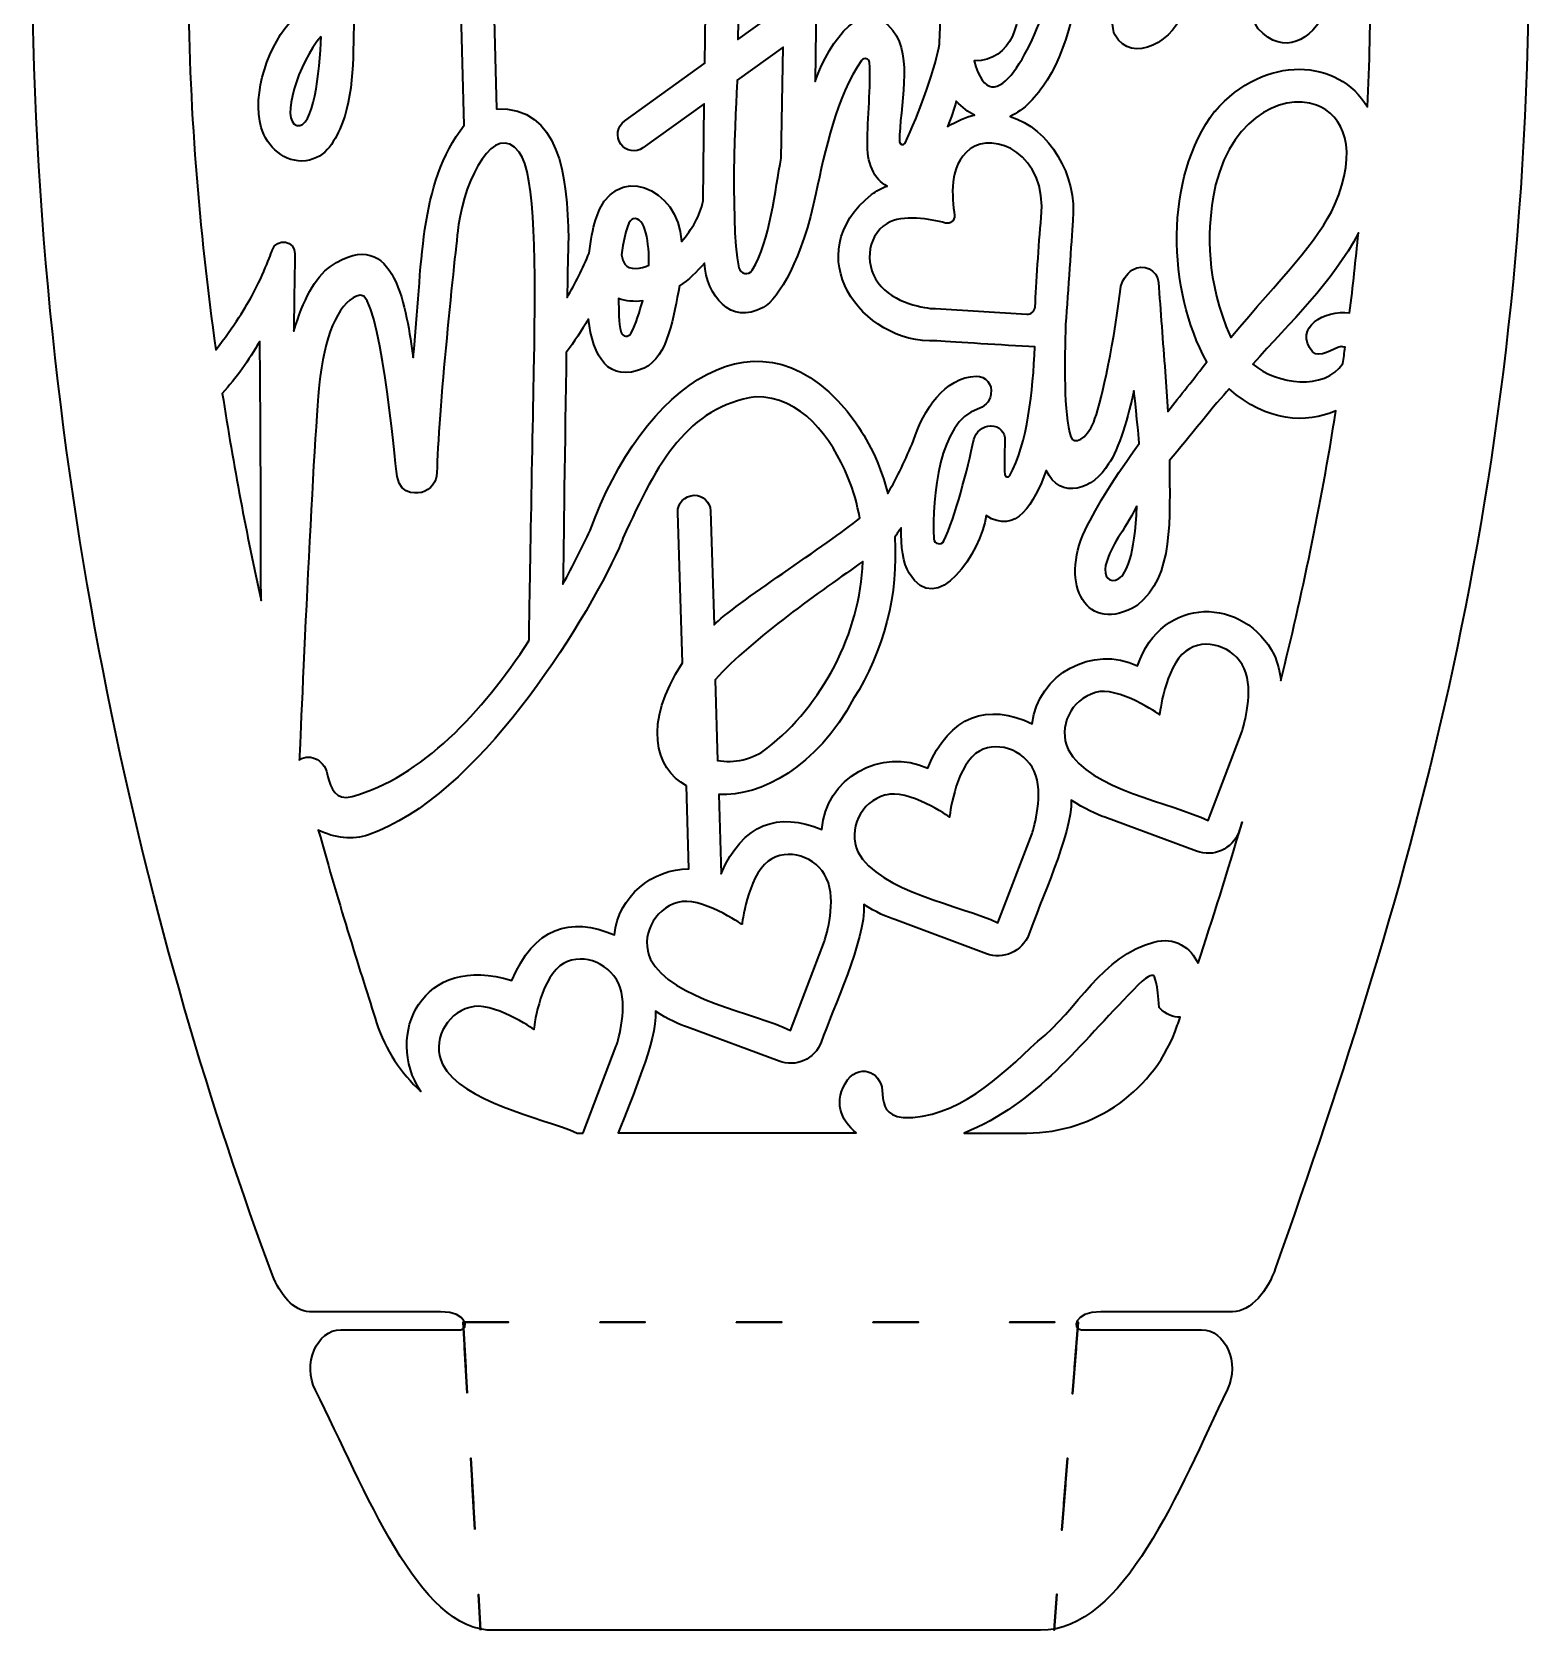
# Model space of a CAD drawing. Header units: inches. Extents: x -3.5 to 26.9, y -12.5 to 13.2.
# Drawn here: x 21.128 to 23.868, y -12.527 to -9.598 of the extents above; entities that cross this region are included whole.
import ezdxf

# ---------------------------------------------------------------- set-up
doc = ezdxf.new("R2010")
doc.units = ezdxf.units.IN
doc.header["$MEASUREMENT"] = 0
doc.layers.add('Bouquet Lantern - Floral Panels', color=7, linetype='Continuous', lineweight=0)

msp = doc.modelspace()

# ---------------------------------------------------------------- linework, layer by layer
at = {"layer": 'Bouquet Lantern - Floral Panels', "color": 250, "lineweight": 35, "true_color": 0x231f20}
for points, knots in [([(23.4938, -7.6936), (23.4857, -7.6698), (23.4614, -7.6488), (23.4431, -7.6488), (23.4431, -7.6488), (23.0981, -7.6488), (23.0981, -7.6488), (23.0818, -7.6488), (23.0903, -7.6191), (23.1056, -7.6191), (23.1056, -7.6191), (23.3582, -7.6191), (23.3582, -7.6191), (23.391, -7.6191), (23.4245, -7.5677), (23.4043, -7.5116), (23.2916, -7.1964), (22.9139, -6.7727), (22.6179, -6.7727), (22.6179, -6.7727), (22.3622, -6.7727), (22.3622, -6.7727), (22.0693, -6.7727), (21.7082, -7.1553), (21.5796, -7.5116), (21.5627, -7.5585), (21.5989, -7.6191), (21.6299, -7.6191), (21.6299, -7.6191), (21.8597, -7.6191), (21.8597, -7.6191), (21.8753, -7.6191), (21.8828, -7.6488), (21.8664, -7.6488), (21.8664, -7.6488), (21.5416, -7.6488), (21.5416, -7.6488), (21.5196, -7.6488), (21.4963, -7.6663), (21.4885, -7.6868), (21.3485, -8.0563), (21.1281, -8.7611), (21.1281, -9.43), (21.1281, -10.432), (21.3485, -11.2824), (21.5682, -11.8732), (21.5811, -11.9075), (21.6072, -11.9402), (21.636, -11.9402), (21.636, -11.9402), (21.8759, -11.9402), (21.8759, -11.9402), (21.9263, -11.9402), (21.9274, -11.9732), (21.9125, -11.9732), (21.9125, -11.9732), (21.6932, -11.9732), (21.6932, -11.9732), (21.6491, -11.9732), (21.6227, -12.0364), (21.6468, -12.0841), (21.7382, -12.263), (21.8334, -12.5266), (21.9741, -12.5234), (21.9741, -12.5234), (22.9736, -12.5234), (22.9736, -12.5234), (23.1274, -12.5243), (23.227, -12.2663), (23.3161, -12.082), (23.3391, -12.0346), (23.3121, -11.9732), (23.2688, -11.9732), (23.2688, -11.9732), (23.0488, -11.9732), (23.0488, -11.9732), (23.0313, -11.9732), (23.0343, -11.9402), (23.0845, -11.9402), (23.0845, -11.9402), (23.3252, -11.9402), (23.3252, -11.9402), (23.3593, -11.9402), (23.3903, -11.902), (23.4041, -11.8598), (23.6506, -11.1623), (23.8679, -10.4411), (23.8679, -9.43), (23.8679, -8.6728), (23.6193, -8.0667), (23.4938, -7.6936), (23.4938, -7.6936), (23.4938, -7.6936), (23.4938, -7.6936), (23.4938, -7.6936), (23.4938, -7.6936), (23.4938, -7.6936)], [0, 0, 0, 0, 1, 1, 1, 2, 2, 2, 3, 3, 3, 4, 4, 4, 5, 5, 5, 6, 6, 6, 7, 7, 7, 8, 8, 8, 9, 9, 9, 10, 10, 10, 11, 11, 11, 12, 12, 12, 13, 13, 13, 14, 14, 14, 15, 15, 15, 16, 16, 16, 17, 17, 17, 18, 18, 18, 19, 19, 19, 20, 20, 20, 21, 21, 21, 22, 22, 22, 23, 23, 23, 24, 24, 24, 25, 25, 25, 26, 26, 26, 27, 27, 27, 28, 28, 28, 29, 29, 29, 30, 30, 30, 31, 31, 31, 32, 32, 32, 32]), ([(22.9556, -9.3968), (22.9642, -9.4166), (22.9804, -9.4282), (23.0003, -9.4345), (22.9979, -9.4593), (22.9961, -9.4975), (22.9881, -9.5298), (22.967, -9.6143), (22.8864, -9.7793), (22.8525, -9.6503), (22.9221, -9.6514), (22.9428, -9.5741), (22.9314, -9.5146), (22.9145, -9.403), (22.8328, -9.4118), (22.8039, -9.5113), (22.7925, -9.5449), (22.7896, -9.5839), (22.7891, -9.6198), (22.7847, -9.6518), (22.7502, -9.7523), (22.7259, -9.8009), (22.7234, -9.8059), (22.7156, -9.8042), (22.7156, -9.7985), (22.716, -9.7336), (22.7411, -9.6424), (22.7039, -9.595), (22.651, -9.5275), (22.5885, -9.6106), (22.5616, -9.6882), (22.5616, -9.6882), (22.5647, -9.448), (22.5647, -9.448), (22.565, -9.4257), (22.5388, -9.4136), (22.5221, -9.4284), (22.5117, -9.4375), (22.5057, -9.4506), (22.5054, -9.4643), (22.5054, -9.4643), (22.5041, -9.5509), (22.5041, -9.5509), (22.5041, -9.5509), (22.4199, -9.6116), (22.4199, -9.6116), (22.4199, -9.6116), (22.4209, -9.5445), (22.4209, -9.5445), (22.4211, -9.5232), (22.3968, -9.5111), (22.38, -9.5241), (22.3682, -9.5332), (22.3611, -9.5473), (22.3609, -9.5621), (22.3609, -9.5621), (22.3595, -9.6549), (22.3595, -9.6549), (22.3595, -9.6549), (22.2128, -9.7603), (22.2128, -9.7603), (22.1992, -9.7702), (22.196, -9.7891), (22.2057, -9.8028), (22.215, -9.8159), (22.2332, -9.8189), (22.2463, -9.8096), (22.2463, -9.8096), (22.3586, -9.7292), (22.3586, -9.7292), (22.3586, -9.7292), (22.3566, -9.9068), (22.3566, -9.9068), (22.3502, -9.9339), (22.3368, -9.9588), (22.3166, -9.9809), (22.3128, -9.883), (22.1932, -9.83), (22.1592, -9.9418), (22.1547, -9.958), (22.1509, -9.9789), (22.1479, -10.0023), (22.1357, -10.0305), (22.1225, -10.058), (22.1075, -10.0838), (22.1086, -10.0205), (22.1095, -9.9775), (22.1099, -9.9766), (22.1077, -9.8581), (22.0934, -9.7352), (21.9781, -9.7381), (21.9781, -9.7381), (21.9684, -9.3618), (21.9684, -9.3618), (21.9684, -9.3618), (22.0518, -9.3014), (22.0518, -9.3014), (22.045, -9.3623), (22.077, -9.4453), (22.1484, -9.3998), (22.1803, -9.3792), (22.1981, -9.3238), (22.2085, -9.2828), (22.2371, -9.3088), (22.2745, -9.2867), (22.2922, -9.2566), (22.2922, -9.2566), (22.282, -9.4535), (22.282, -9.4535), (22.2809, -9.4752), (22.3042, -9.4896), (22.3231, -9.4789), (22.3231, -9.4789), (22.3231, -9.4789), (22.3231, -9.4789), (22.3334, -9.4731), (22.3397, -9.4624), (22.3402, -9.4507), (22.341, -9.4195), (22.3431, -9.3525), (22.3475, -9.2702), (22.3553, -9.1261), (22.3827, -8.9966), (22.4309, -8.9178), (22.4377, -8.9067), (22.4536, -8.907), (22.46, -8.9185), (22.4768, -8.9489), (22.4779, -8.987), (22.4802, -9.0281), (22.4079, -9.0561), (22.3352, -9.155), (22.3778, -9.2257), (22.4168, -9.2775), (22.4793, -9.2395), (22.5038, -9.1861), (22.5229, -9.1491), (22.5345, -9.1088), (22.5384, -9.0661), (22.556, -9.0564), (22.5692, -9.0452), (22.585, -9.028), (22.585, -9.028), (22.5792, -9.2598), (22.5792, -9.2598), (22.5786, -9.2834), (22.6041, -9.2985), (22.6245, -9.2867), (22.6347, -9.2807), (22.6411, -9.2699), (22.6413, -9.258), (22.6414, -9.2241), (22.6418, -9.1488), (22.6429, -9.0645), (22.6445, -8.9392), (22.675, -8.796), (22.7234, -8.7175), (22.7299, -8.7068), (22.7457, -8.7066), (22.752, -8.7175), (22.7693, -8.7481), (22.7704, -8.7866), (22.7727, -8.8281), (22.7225, -8.8485), (22.6777, -8.8961), (22.6635, -8.9449), (22.6349, -9.0221), (22.7068, -9.0874), (22.7684, -9.0257), (22.8042, -8.9895), (22.8263, -8.92), (22.8309, -8.8663), (22.8352, -8.8639), (22.8396, -8.8611), (22.8441, -8.8582), (22.866, -8.8425), (22.8861, -8.8228), (22.8997, -8.7932), (22.937, -8.8328), (22.9974, -8.805), (23.025, -8.7756), (23.0497, -8.7493), (23.0684, -8.688), (23.0684, -8.688), (23.0684, -8.688), (23.0693, -8.722), (23.0611, -8.7457), (23.0379, -8.8118), (22.9809, -8.8839), (22.9578, -8.9443), (22.9397, -8.9914), (22.9441, -9.0393), (22.9975, -9.0564), (23.0286, -9.0664), (23.0592, -9.0559), (23.0822, -9.0335), (23.0702, -9.0782), (23.0849, -9.1331), (23.1253, -9.1673), (23.1253, -9.1673), (23.1253, -9.1673), (23.1253, -9.1673), (23.1446, -9.1873), (23.1889, -9.2332), (23.2203, -9.2656), (23.2245, -9.3718), (23.2007, -9.5582), (23.1727, -9.5592), (23.1417, -9.5602), (23.1841, -9.3355), (23.0556, -9.3781), (23.0409, -9.383), (23.0186, -9.3795), (23.0139, -9.37), (23.0135, -9.3696), (23.0129, -9.3692), (23.0125, -9.3686), (23.0053, -9.3584), (22.9942, -9.3517), (22.9818, -9.3532), (22.9818, -9.3532), (22.9818, -9.3532), (22.9818, -9.3532), (22.9609, -9.3557), (22.9477, -9.3777), (22.9561, -9.3971), (22.9561, -9.3971), (22.9556, -9.3968), (22.9556, -9.3968), (22.9556, -9.3968), (22.9556, -9.3968), (22.9556, -9.3968), (22.9556, -9.3968), (22.9556, -9.3968), (22.9556, -9.3968)], [0, 0, 0, 0, 1, 1, 1, 2, 2, 2, 3, 3, 3, 4, 4, 4, 5, 5, 5, 6, 6, 6, 7, 7, 7, 8, 8, 8, 9, 9, 9, 10, 10, 10, 11, 11, 11, 12, 12, 12, 13, 13, 13, 14, 14, 14, 15, 15, 15, 16, 16, 16, 17, 17, 17, 18, 18, 18, 19, 19, 19, 20, 20, 20, 21, 21, 21, 22, 22, 22, 23, 23, 23, 24, 24, 24, 25, 25, 25, 26, 26, 26, 27, 27, 27, 28, 28, 28, 29, 29, 29, 30, 30, 30, 31, 31, 31, 32, 32, 32, 33, 33, 33, 34, 34, 34, 35, 35, 35, 36, 36, 36, 37, 37, 37, 38, 38, 38, 39, 39, 39, 40, 40, 40, 41, 41, 41, 42, 42, 42, 43, 43, 43, 44, 44, 44, 45, 45, 45, 46, 46, 46, 47, 47, 47, 48, 48, 48, 49, 49, 49, 50, 50, 50, 51, 51, 51, 52, 52, 52, 53, 53, 53, 54, 54, 54, 55, 55, 55, 56, 56, 56, 57, 57, 57, 58, 58, 58, 59, 59, 59, 60, 60, 60, 61, 61, 61, 62, 62, 62, 63, 63, 63, 64, 64, 64, 65, 65, 65, 66, 66, 66, 67, 67, 67, 68, 68, 68, 69, 69, 69, 70, 70, 70, 71, 71, 71, 72, 72, 72, 73, 73, 73, 74, 74, 74, 75, 75, 75, 76, 76, 76, 77, 77, 77, 78, 78, 78, 78]), ([(21.5681, -9.9963), (21.5681, -9.9963), (21.5522, -10.0406), (21.5316, -10.0788), (21.5216, -10.0973), (21.497, -10.1377), (21.4646, -10.1793), (21.4339, -9.9614), (21.4142, -9.7306), (21.4142, -9.4957), (21.4142, -9.4552), (21.4149, -9.415), (21.4161, -9.3755), (21.4474, -9.3785), (21.4827, -9.3698), (21.5074, -9.351), (21.5677, -9.3161), (21.6167, -9.2578), (21.6563, -9.1896), (21.6579, -9.2586), (21.6595, -9.361), (21.6582, -9.4818), (21.6582, -9.4818), (21.6582, -9.5223), (21.6582, -9.5223), (21.6372, -9.5406), (21.6203, -9.5573), (21.6077, -9.5717), (21.5607, -9.6185), (21.5297, -9.711), (21.5477, -9.7725), (21.5577, -9.8068), (21.5907, -9.8385), (21.6292, -9.8332), (21.6677, -9.8281), (21.6835, -9.7953), (21.6961, -9.7635), (21.7206, -9.7017), (21.7149, -9.6155), (21.7178, -9.5498), (21.7738, -9.5039), (21.8381, -9.4549), (21.9095, -9.4041), (21.9095, -9.4041), (21.9192, -9.7682), (21.9192, -9.7682), (21.8347, -9.8766), (21.8431, -10.025), (21.826, -10.1936), (21.8129, -10.1107), (21.795, -9.9446), (21.6746, -10.0267), (21.6461, -10.0461), (21.6241, -10.0892), (21.6071, -10.1452), (21.6078, -10.0949), (21.6086, -10.046), (21.6093, -10.0038), (21.6097, -9.9798), (21.5761, -9.9736), (21.5681, -9.9963), (21.5681, -9.9963), (21.5681, -9.9963), (21.5681, -9.9963), (21.5681, -9.9963), (21.5681, -9.9963), (21.5681, -9.9963)], [0, 0, 0, 0, 1, 1, 1, 2, 2, 2, 3, 3, 3, 4, 4, 4, 5, 5, 5, 6, 6, 6, 7, 7, 7, 8, 8, 8, 9, 9, 9, 10, 10, 10, 11, 11, 11, 12, 12, 12, 13, 13, 13, 14, 14, 14, 15, 15, 15, 16, 16, 16, 17, 17, 17, 18, 18, 18, 19, 19, 19, 20, 20, 20, 21, 21, 21, 22, 22, 22, 22]), ([(23.2925, -9.7427), (23.2003, -9.8648), (23.2052, -10.0705), (23.2784, -10.2014), (23.2559, -10.2309), (23.2293, -10.2641), (23.2067, -10.2921), (23.2067, -10.2921), (23.2022, -10.2198), (23.2022, -10.2198), (23.1975, -10.1655), (23.1939, -10.1066), (23.1896, -10.056), (23.1877, -10.033), (23.1617, -10.0203), (23.1424, -10.033), (23.1302, -10.0409), (23.122, -10.0539), (23.1202, -10.0685), (23.1056, -10.1885), (23.0829, -10.2816), (23.0713, -10.3117), (23.0589, -10.3436), (23.0342, -10.3545), (23.0291, -10.3385), (23.0159, -10.298), (23.0179, -10.1985), (23.0199, -10.1324), (23.0242, -10.0713), (23.0304, -9.983), (23.0328, -9.9431), (23.0416, -9.86), (22.9903, -9.7743), (22.9181, -9.7521), (22.9434, -9.7409), (22.9663, -9.7166), (22.986, -9.6857), (23.0288, -9.6188), (23.0507, -9.4989), (23.0511, -9.4398), (23.0597, -9.4393), (23.0685, -9.4382), (23.0771, -9.4368), (23.0796, -9.4368), (23.0834, -9.4371), (23.0871, -9.4427), (23.105, -9.4698), (23.0985, -9.5813), (23.1104, -9.6034), (23.1403, -9.6582), (23.2216, -9.6146), (23.2384, -9.552), (23.2635, -9.4784), (23.2761, -9.3531), (23.2731, -9.2657), (23.2945, -9.2455), (23.3213, -9.22), (23.3431, -9.1993), (23.326, -9.2423), (23.3243, -9.2938), (23.3556, -9.3324), (23.365, -9.3475), (23.3957, -9.3786), (23.4149, -9.3989), (23.3564, -9.4828), (23.3421, -9.5477), (23.3722, -9.5917), (23.4682, -9.6946), (23.5675, -9.4682), (23.4903, -9.396), (23.5157, -9.3624), (23.5466, -9.3266), (23.5714, -9.2884), (23.5757, -9.357), (23.5781, -9.4263), (23.5781, -9.4959), (23.5781, -9.577), (23.576, -9.6566), (23.5722, -9.7348), (23.5197, -9.6466), (23.3856, -9.6363), (23.2927, -9.743), (23.2927, -9.743), (23.2927, -9.7427), (23.2927, -9.7427), (23.2927, -9.7427), (23.2927, -9.7427), (23.2927, -9.7427), (23.2927, -9.7427), (23.2925, -9.7427), (23.2925, -9.7427)], [0, 0, 0, 0, 1, 1, 1, 2, 2, 2, 3, 3, 3, 4, 4, 4, 5, 5, 5, 6, 6, 6, 7, 7, 7, 8, 8, 8, 9, 9, 9, 10, 10, 10, 11, 11, 11, 12, 12, 12, 13, 13, 13, 14, 14, 14, 15, 15, 15, 16, 16, 16, 17, 17, 17, 18, 18, 18, 19, 19, 19, 20, 20, 20, 21, 21, 21, 22, 22, 22, 23, 23, 23, 24, 24, 24, 25, 25, 25, 26, 26, 26, 27, 27, 27, 28, 28, 28, 29, 29, 29, 30, 30, 30, 30]), ([(21.6574, -9.6056), (21.655, -9.6707), (21.6429, -9.7771), (21.6125, -9.7686), (21.5821, -9.7602), (21.6154, -9.6531), (21.6574, -9.6056)], [0, 0, 0, 0, 1, 1, 1, 2, 2, 2, 2]), ([(22.4189, -9.686), (22.4189, -9.686), (22.5027, -9.6255), (22.5027, -9.6255), (22.5027, -9.6255), (22.4992, -9.8288), (22.4992, -9.8288), (22.4878, -9.8845), (22.4802, -9.9795), (22.4461, -10.0338), (22.4399, -10.0438), (22.4245, -10.0409), (22.422, -10.0293), (22.4032, -9.9427), (22.4188, -9.686), (22.4188, -9.686), (22.4188, -9.686), (22.4189, -9.686), (22.4189, -9.686), (22.4189, -9.686), (22.4189, -9.686), (22.4189, -9.686)], [0, 0, 0, 0, 1, 1, 1, 2, 2, 2, 3, 3, 3, 4, 4, 4, 5, 5, 5, 6, 6, 6, 7, 7, 7, 7]), ([(22.8831, -10.3186), (22.8682, -10.3188), (22.8553, -10.3292), (22.8521, -10.3436), (22.84, -10.3968), (22.8178, -10.4877), (22.797, -10.5292), (22.7925, -10.538), (22.7793, -10.535), (22.7788, -10.5253), (22.7745, -10.4484), (22.7895, -10.3098), (22.8584, -10.2882), (22.8707, -10.2843), (22.8804, -10.2749), (22.8828, -10.2621), (22.8828, -10.2621), (22.8832, -10.2599), (22.8832, -10.2599), (22.8864, -10.2431), (22.8735, -10.2268), (22.8563, -10.2275), (22.7981, -10.2299), (22.7597, -10.2885), (22.7414, -10.3457), (22.7275, -10.3793), (22.712, -10.412), (22.6943, -10.4425), (22.6827, -10.3967), (22.6635, -10.3527), (22.636, -10.3131), (22.4641, -10.0741), (22.2429, -10.2502), (22.1496, -10.5102), (22.1349, -10.5414), (22.1182, -10.5746), (22.0999, -10.6082), (22.1007, -10.545), (22.1035, -10.3431), (22.106, -10.1843), (22.1203, -10.1649), (22.1338, -10.1442), (22.1464, -10.123), (22.1547, -10.1909), (22.1827, -10.2418), (22.2482, -10.2128), (22.2927, -10.1932), (22.3022, -10.1157), (22.3132, -10.0624), (22.3299, -10.0513), (22.3449, -10.0373), (22.3589, -10.0205), (22.3629, -10.0803), (22.4063, -10.1352), (22.4663, -10.1018), (22.4949, -10.0859), (22.5381, -10.0121), (22.5629, -9.8931), (22.5791, -9.8159), (22.6007, -9.7139), (22.6463, -9.6496), (22.6507, -9.6434), (22.6603, -9.6463), (22.661, -9.6538), (22.6642, -9.6935), (22.6563, -9.76), (22.6575, -9.7993), (22.6553, -9.8346), (22.6691, -9.8689), (22.6932, -9.8796), (22.682, -9.8838), (22.6734, -9.8889), (22.6647, -9.8948), (22.5289, -10.0043), (22.6439, -10.1689), (22.7839, -10.1632), (22.7839, -10.1632), (22.7839, -10.1632), (22.7839, -10.1632), (22.8204, -10.1656), (22.9035, -10.1706), (22.9638, -10.1742), (22.9596, -10.2543), (22.9506, -10.3518), (22.9175, -10.4096), (22.9152, -10.4138), (22.9089, -10.4125), (22.9086, -10.4078), (22.9074, -10.3921), (22.9075, -10.3713), (22.9089, -10.3454), (22.9097, -10.3307), (22.8981, -10.3184), (22.8834, -10.3185), (22.8834, -10.3185), (22.8831, -10.3185), (22.8831, -10.3185), (22.8831, -10.3185), (22.8831, -10.3186), (22.8831, -10.3186)], [0, 0, 0, 0, 1, 1, 1, 2, 2, 2, 3, 3, 3, 4, 4, 4, 5, 5, 5, 6, 6, 6, 7, 7, 7, 8, 8, 8, 9, 9, 9, 10, 10, 10, 11, 11, 11, 12, 12, 12, 13, 13, 13, 14, 14, 14, 15, 15, 15, 16, 16, 16, 17, 17, 17, 18, 18, 18, 19, 19, 19, 20, 20, 20, 21, 21, 21, 22, 22, 22, 23, 23, 23, 24, 24, 24, 25, 25, 25, 26, 26, 26, 27, 27, 27, 28, 28, 28, 29, 29, 29, 30, 30, 30, 31, 31, 31, 32, 32, 32, 33, 33, 33, 33]), ([(23.2892, -9.9035), (23.312, -9.76), (23.4136, -9.7073), (23.4788, -9.7313), (23.5285, -9.7496), (23.5567, -9.8128), (23.5121, -9.9145), (23.4834, -9.9799), (23.4122, -10.0498), (23.322, -10.1568), (23.276, -10.0513), (23.2797, -9.9639), (23.2893, -9.9035), (23.2893, -9.9035), (23.2893, -9.9035), (23.2893, -9.9035), (23.2893, -9.9035), (23.2892, -9.9035), (23.2892, -9.9035)], [0, 0, 0, 0, 1, 1, 1, 2, 2, 2, 3, 3, 3, 4, 4, 4, 5, 5, 5, 6, 6, 6, 6]), ([(22.8039, -9.771), (22.8104, -9.7543), (22.8159, -9.7382), (22.8196, -9.7243), (22.8309, -9.7359), (22.842, -9.7442), (22.8528, -9.7498), (22.8368, -9.7535), (22.8203, -9.7603), (22.8039, -9.771), (22.8039, -9.771), (22.8039, -9.771), (22.8039, -9.771), (22.8039, -9.771), (22.8039, -9.771), (22.8039, -9.771)], [0, 0, 0, 0, 1, 1, 1, 2, 2, 2, 3, 3, 3, 4, 4, 4, 5, 5, 5, 5]), ([(21.6174, -10.9295), (21.6202, -10.866), (21.6438, -10.317), (21.6556, -10.2281), (21.6659, -10.1434), (21.6935, -10.0871), (21.7285, -10.0793), (21.7646, -10.0713), (21.7916, -10.3795), (21.7963, -10.4114), (21.802, -10.4498), (21.8413, -10.4405), (21.8413, -10.4405), (21.8577, -10.4359), (21.8691, -10.4211), (21.8692, -10.4042), (21.8703, -10.3059), (21.9025, -9.9971), (21.9089, -9.95), (21.9203, -9.8655), (21.9746, -9.7599), (22.02, -9.8173), (22.0504, -9.8578), (22.0502, -10.0336), (22.047, -10.1985), (22.0439, -10.3571), (22.0381, -10.6874), (22.0377, -10.712), (21.9521, -10.8427), (21.8416, -10.9623), (21.7142, -10.9968), (21.6821, -11.0056), (21.6759, -10.9818), (21.6695, -10.961), (21.6654, -10.9316), (21.6386, -10.9166), (21.6171, -10.9298), (21.6171, -10.9298), (21.6174, -10.9295), (21.6174, -10.9295), (21.6174, -10.9295), (21.6174, -10.9295), (21.6174, -10.9295), (21.6174, -10.9295), (21.6174, -10.9295), (21.6174, -10.9295)], [0, 0, 0, 0, 1, 1, 1, 2, 2, 2, 3, 3, 3, 4, 4, 4, 5, 5, 5, 6, 6, 6, 7, 7, 7, 8, 8, 8, 9, 9, 9, 10, 10, 10, 11, 11, 11, 12, 12, 12, 13, 13, 13, 14, 14, 14, 15, 15, 15, 15]), ([(22.9488, -10.1141), (22.9488, -10.1141), (22.7814, -10.1039), (22.7814, -10.1039), (22.7742, -10.1049), (22.7125, -10.0977), (22.6821, -10.0635), (22.6516, -10.0293), (22.6532, -9.9731), (22.6932, -9.9481), (22.721, -9.9306), (22.7724, -9.9402), (22.8002, -9.9473), (22.8089, -9.9495), (22.8171, -9.9425), (22.8163, -9.9335), (22.8131, -9.8996), (22.8034, -9.8439), (22.8453, -9.8116), (22.8871, -9.7792), (22.9871, -9.8193), (22.9752, -9.9374), (22.97, -9.9888), (22.9668, -10.0589), (22.9639, -10.1009), (22.9634, -10.1086), (22.9567, -10.1145), (22.9488, -10.1141), (22.9488, -10.1141), (22.9488, -10.1141), (22.9488, -10.1141), (22.9488, -10.1141), (22.9488, -10.1141), (22.9488, -10.1141)], [0, 0, 0, 0, 1, 1, 1, 2, 2, 2, 3, 3, 3, 4, 4, 4, 5, 5, 5, 6, 6, 6, 7, 7, 7, 8, 8, 8, 9, 9, 9, 10, 10, 10, 11, 11, 11, 11]), ([(22.2068, -10.0053), (22.2138, -9.956), (22.2221, -9.9407), (22.2281, -9.9395), (22.2514, -9.9343), (22.2579, -9.9855), (22.2572, -10.0246), (22.2436, -10.0303), (22.2206, -10.035), (22.2131, -10.0225), (22.2104, -10.0186), (22.2082, -10.0128), (22.2068, -10.0053)], [0, 0, 0, 0, 1, 1, 1, 2, 2, 2, 3, 3, 3, 4, 4, 4, 4]), ([(23.5396, -10.1116), (23.4941, -10.1059), (23.4363, -10.1382), (23.4717, -10.1832), (23.4843, -10.1955), (23.5095, -10.1771), (23.5243, -10.1734), (23.5259, -10.1738), (23.5288, -10.1741), (23.5314, -10.1748), (23.53, -10.1846), (23.5288, -10.1946), (23.5274, -10.2045), (23.4934, -10.2549), (23.4066, -10.243), (23.3627, -10.2059), (23.4299, -10.1291), (23.5091, -10.0566), (23.5556, -9.9653), (23.5509, -10.0148), (23.5456, -10.0635), (23.5397, -10.1116), (23.5397, -10.1116), (23.5397, -10.1116), (23.5397, -10.1116), (23.5397, -10.1116), (23.5396, -10.1116), (23.5396, -10.1116)], [0, 0, 0, 0, 1, 1, 1, 2, 2, 2, 3, 3, 3, 4, 4, 4, 5, 5, 5, 6, 6, 6, 7, 7, 7, 8, 8, 8, 9, 9, 9, 9]), ([(22.2459, -10.0898), (22.2402, -10.1084), (22.2338, -10.1325), (22.2239, -10.1496), (22.2197, -10.1568), (22.2086, -10.1555), (22.2064, -10.1475), (22.201, -10.1291), (22.2027, -10.1075), (22.2014, -10.0856), (22.2152, -10.0903), (22.23, -10.0918), (22.246, -10.0898), (22.246, -10.0898), (22.246, -10.0898), (22.246, -10.0898), (22.246, -10.0898), (22.2459, -10.0898), (22.2459, -10.0898)], [0, 0, 0, 0, 1, 1, 1, 2, 2, 2, 3, 3, 3, 4, 4, 4, 5, 5, 5, 6, 6, 6, 6]), ([(21.4764, -10.2591), (21.5018, -10.2311), (21.5246, -10.1989), (21.5449, -10.1639), (21.5461, -10.2157), (21.5472, -10.4928), (21.5472, -10.6381), (21.5211, -10.5185), (21.497, -10.3914), (21.4764, -10.2591), (21.4764, -10.2591), (21.4764, -10.2591), (21.4764, -10.2591), (21.4764, -10.2591), (21.4764, -10.2591), (21.4764, -10.2591)], [0, 0, 0, 0, 1, 1, 1, 2, 2, 2, 3, 3, 3, 4, 4, 4, 5, 5, 5, 5]), ([(23.4138, -10.7843), (23.412, -10.7684), (23.4082, -10.7527), (23.4016, -10.7378), (23.3481, -10.6317), (23.1957, -10.6263), (23.1517, -10.7578), (23.0702, -10.7184), (22.9685, -10.7732), (22.9589, -10.8638), (22.8775, -10.8255), (22.8075, -10.8478), (22.7674, -10.9455), (22.6836, -10.9048), (22.5793, -10.9643), (22.5739, -11.0577), (22.4936, -11.0243), (22.4293, -11.0461), (22.3892, -11.1386), (22.3892, -11.1386), (22.3849, -10.9935), (22.3849, -10.9935), (22.4624, -10.9967), (22.5634, -10.9446), (22.6318, -10.818), (22.6871, -10.7317), (22.7142, -10.6255), (22.7071, -10.5224), (22.711, -10.5167), (22.7149, -10.5109), (22.7186, -10.505), (22.7185, -10.5396), (22.7224, -10.5702), (22.7334, -10.5885), (22.7838, -10.6731), (22.8646, -10.55), (22.8745, -10.4828), (22.9291, -10.5191), (22.9625, -10.4606), (22.9842, -10.4003), (23.0103, -10.4555), (23.0716, -10.4353), (23.0984, -10.3882), (23.1171, -10.363), (23.1356, -10.2975), (23.1449, -10.2546), (23.1504, -10.3038), (23.1546, -10.3509), (23.1546, -10.3509), (23.1124, -10.4086), (23.0777, -10.4635), (23.0557, -10.5093), (23.0082, -10.6086), (23.0584, -10.7035), (23.1509, -10.6474), (23.2184, -10.5932), (23.21, -10.491), (23.21, -10.3818), (23.2435, -10.3424), (23.2954, -10.2761), (23.3193, -10.2509), (23.3881, -10.3121), (23.4604, -10.3146), (23.5145, -10.2911), (23.4867, -10.4668), (23.4518, -10.6317), (23.4138, -10.7845), (23.4138, -10.7845), (23.4138, -10.7845), (23.4138, -10.7845), (23.4138, -10.7845), (23.4138, -10.7843), (23.4138, -10.7843)], [0, 0, 0, 0, 1, 1, 1, 2, 2, 2, 3, 3, 3, 4, 4, 4, 5, 5, 5, 6, 6, 6, 7, 7, 7, 8, 8, 8, 9, 9, 9, 10, 10, 10, 11, 11, 11, 12, 12, 12, 13, 13, 13, 14, 14, 14, 15, 15, 15, 16, 16, 16, 17, 17, 17, 18, 18, 18, 19, 19, 19, 20, 20, 20, 21, 21, 21, 22, 22, 22, 23, 23, 23, 24, 24, 24, 24]), ([(21.8397, -11.537), (21.8032, -11.5036), (21.7747, -11.4609), (21.7588, -11.4114), (21.7292, -11.3195), (21.6916, -11.1996), (21.6521, -11.0586), (21.6811, -11.0732), (21.7161, -11.0777), (21.7439, -11.0674), (21.9434, -10.9982), (22.1357, -10.688), (22.2028, -10.5416), (22.2056, -10.5355), (22.2077, -10.5296), (22.2095, -10.5241), (22.2742, -10.3827), (22.3278, -10.2848), (22.4522, -10.2655), (22.5352, -10.2636), (22.592, -10.3399), (22.6213, -10.4128), (22.6316, -10.437), (22.6386, -10.4621), (22.6431, -10.4875), (22.6428, -10.4877), (22.6427, -10.4878), (22.6424, -10.4881), (22.5888, -10.5328), (22.4113, -10.6464), (22.3763, -10.6831), (22.3763, -10.6831), (22.3699, -10.4741), (22.3699, -10.4741), (22.3693, -10.4581), (22.3561, -10.4455), (22.34, -10.4457), (22.3229, -10.4461), (22.3093, -10.4603), (22.3099, -10.4775), (22.3099, -10.4775), (22.3185, -10.7524), (22.3185, -10.7524), (22.2467, -10.8639), (22.2671, -10.9452), (22.3259, -10.9778), (22.3259, -10.9778), (22.3303, -11.1295), (22.3303, -11.1295), (22.2638, -11.1298), (22.2007, -11.1795), (22.1943, -11.2505), (22.1129, -11.2152), (22.0464, -11.2377), (22.0063, -11.3341), (21.8428, -11.2817), (21.7714, -11.4342), (21.8397, -11.5371), (21.8397, -11.5371), (21.8397, -11.5371), (21.8397, -11.5371), (21.8397, -11.5371), (21.8397, -11.537), (21.8397, -11.537)], [0, 0, 0, 0, 1, 1, 1, 2, 2, 2, 3, 3, 3, 4, 4, 4, 5, 5, 5, 6, 6, 6, 7, 7, 7, 8, 8, 8, 9, 9, 9, 10, 10, 10, 11, 11, 11, 12, 12, 12, 13, 13, 13, 14, 14, 14, 15, 15, 15, 16, 16, 16, 17, 17, 17, 18, 18, 18, 19, 19, 19, 20, 20, 20, 21, 21, 21, 21]), ([(23.1504, -10.465), (23.1466, -10.5584), (23.1306, -10.5891), (23.1174, -10.5981), (23.1002, -10.6096), (23.0888, -10.5931), (23.0929, -10.5745), (23.1046, -10.5314), (23.1241, -10.5171), (23.1504, -10.465)], [0, 0, 0, 0, 1, 1, 1, 2, 2, 2, 3, 3, 3, 3]), ([(22.3786, -10.7834), (22.4467, -10.7074), (22.575, -10.6191), (22.6486, -10.5671), (22.6439, -10.6986), (22.5746, -10.8298), (22.4736, -10.9088), (22.4482, -10.9292), (22.4122, -10.9367), (22.3829, -10.931), (22.3829, -10.931), (22.3786, -10.7834), (22.3786, -10.7834), (22.3786, -10.7834), (22.3786, -10.7834), (22.3786, -10.7834), (22.3786, -10.7834), (22.3786, -10.7834), (22.3786, -10.7834)], [0, 0, 0, 0, 1, 1, 1, 2, 2, 2, 3, 3, 3, 4, 4, 4, 5, 5, 5, 6, 6, 6, 6]), ([(23.3429, -10.8775), (23.3429, -10.8775), (23.2806, -11.041), (23.2806, -11.041), (23.2147, -11.0086), (23.0638, -10.985), (23.0243, -10.9109), (23.0056, -10.87), (23.0293, -10.8192), (23.0746, -10.8068), (23.1146, -10.7941), (23.1925, -10.847), (23.1917, -10.8473), (23.1917, -10.8473), (23.2014, -10.7607), (23.2396, -10.731), (23.2749, -10.7043), (23.3284, -10.723), (23.3467, -10.7628), (23.3654, -10.8036), (23.3461, -10.8666), (23.3428, -10.8774), (23.3428, -10.8774), (23.3429, -10.8774), (23.3429, -10.8774), (23.3429, -10.8774), (23.3429, -10.8775), (23.3429, -10.8775)], [0, 0, 0, 0, 1, 1, 1, 2, 2, 2, 3, 3, 3, 4, 4, 4, 5, 5, 5, 6, 6, 6, 7, 7, 7, 8, 8, 8, 9, 9, 9, 9]), ([(22.6902, -10.9945), (22.7302, -10.9817), (22.8081, -11.0346), (22.8072, -11.0349), (22.8072, -11.0349), (22.817, -10.9484), (22.8552, -10.9186), (22.8904, -10.892), (22.9439, -10.9106), (22.9622, -10.9505), (22.981, -10.9913), (22.9617, -11.0542), (22.9584, -11.065), (22.9584, -11.065), (22.896, -11.2285), (22.896, -11.2285), (22.8302, -11.1961), (22.6792, -11.1725), (22.6397, -11.0984), (22.621, -11.0575), (22.6447, -11.0067), (22.69, -10.9943), (22.69, -10.9943), (22.6902, -10.9943), (22.6902, -10.9943), (22.6902, -10.9943), (22.6902, -10.9945), (22.6902, -10.9945)], [0, 0, 0, 0, 1, 1, 1, 2, 2, 2, 3, 3, 3, 4, 4, 4, 5, 5, 5, 6, 6, 6, 7, 7, 7, 8, 8, 8, 9, 9, 9, 9]), ([(23.2624, -11.3027), (23.2486, -11.2738), (23.2199, -11.253), (23.1814, -11.2638), (23.0868, -11.2875), (23.0414, -11.3882), (22.9689, -11.4448), (22.8989, -11.5114), (22.8197, -11.5871), (22.7225, -11.5849), (22.6895, -11.5807), (22.6872, -11.5636), (22.6845, -11.542), (22.6857, -11.5046), (22.6475, -11.4834), (22.6206, -11.5156), (22.5941, -11.5548), (22.6077, -11.5899), (22.6367, -11.613), (22.6367, -11.613), (22.2009, -11.613), (22.2009, -11.613), (22.2257, -11.5485), (22.2711, -11.446), (22.2695, -11.3903), (22.2916, -11.405), (22.3135, -11.4148), (22.3277, -11.4193), (22.3277, -11.4193), (22.3277, -11.4193), (22.3277, -11.4193), (22.3277, -11.4193), (22.4953, -11.4817), (22.4953, -11.4817), (22.5256, -11.4932), (22.5609, -11.478), (22.5727, -11.4467), (22.5932, -11.3857), (22.6536, -11.261), (22.6507, -11.1946), (22.6722, -11.2088), (22.6935, -11.2181), (22.7074, -11.2225), (22.7074, -11.2225), (22.7074, -11.2225), (22.7074, -11.2225), (22.7074, -11.2225), (22.875, -11.2849), (22.875, -11.2849), (22.9053, -11.2964), (22.9406, -11.2811), (22.9524, -11.2499), (22.9718, -11.1921), (23.0317, -11.0661), (23.0303, -11.0036), (23.0534, -11.0196), (23.0768, -11.03), (23.0918, -11.0349), (23.0918, -11.0349), (23.0918, -11.0349), (23.0918, -11.0349), (23.0918, -11.0349), (23.2595, -11.0973), (23.2595, -11.0973), (23.2897, -11.1088), (23.325, -11.0935), (23.3368, -11.0623), (23.3386, -11.0564), (23.3407, -11.0505), (23.3429, -11.0443), (23.316, -11.1361), (23.2888, -11.2223), (23.2622, -11.3025), (23.2622, -11.3025), (23.2622, -11.3025), (23.2622, -11.3025), (23.2622, -11.3025), (23.2624, -11.3027), (23.2624, -11.3027)], [0, 0, 0, 0, 1, 1, 1, 2, 2, 2, 3, 3, 3, 4, 4, 4, 5, 5, 5, 6, 6, 6, 7, 7, 7, 8, 8, 8, 9, 9, 9, 10, 10, 10, 11, 11, 11, 12, 12, 12, 13, 13, 13, 14, 14, 14, 15, 15, 15, 16, 16, 16, 17, 17, 17, 18, 18, 18, 19, 19, 19, 20, 20, 20, 21, 21, 21, 22, 22, 22, 23, 23, 23, 24, 24, 24, 25, 25, 25, 26, 26, 26, 26]), ([(22.4275, -11.2317), (22.4275, -11.2317), (22.4372, -11.1452), (22.4754, -11.1155), (22.5107, -11.0888), (22.5642, -11.1074), (22.5825, -11.1473), (22.6013, -11.1881), (22.582, -11.251), (22.5786, -11.2618), (22.5786, -11.2618), (22.5163, -11.4253), (22.5163, -11.4253), (22.4504, -11.393), (22.2995, -11.3693), (22.26, -11.2952), (22.2413, -11.2543), (22.265, -11.2035), (22.3103, -11.1911), (22.3503, -11.1784), (22.4282, -11.2313), (22.4274, -11.2316), (22.4274, -11.2316), (22.4274, -11.2316), (22.4274, -11.2316), (22.4274, -11.2316), (22.4275, -11.2317), (22.4275, -11.2317)], [0, 0, 0, 0, 1, 1, 1, 2, 2, 2, 3, 3, 3, 4, 4, 4, 5, 5, 5, 6, 6, 6, 7, 7, 7, 8, 8, 8, 9, 9, 9, 9]), ([(22.1368, -11.6131), (22.1368, -11.6131), (22.126, -11.6131), (22.126, -11.6131), (22.0563, -11.5827), (21.9167, -11.5581), (21.8791, -11.4871), (21.8603, -11.4463), (21.8841, -11.3955), (21.9293, -11.3831), (21.9693, -11.3703), (22.0472, -11.4232), (22.0464, -11.4235), (22.0464, -11.4235), (22.0561, -11.337), (22.0943, -11.3073), (22.1296, -11.2806), (22.1831, -11.2992), (22.2014, -11.3391), (22.2202, -11.3799), (22.2009, -11.4428), (22.1975, -11.4536), (22.1975, -11.4536), (22.1368, -11.613), (22.1368, -11.613), (22.1368, -11.613), (22.1368, -11.613), (22.1368, -11.613), (22.1368, -11.613), (22.1368, -11.6131), (22.1368, -11.6131)], [0, 0, 0, 0, 1, 1, 1, 2, 2, 2, 3, 3, 3, 4, 4, 4, 5, 5, 5, 6, 6, 6, 7, 7, 7, 8, 8, 8, 9, 9, 9, 10, 10, 10, 10]), ([(23.2242, -11.4164), (23.1841, -11.5341), (23.0734, -11.6131), (22.9491, -11.6131), (22.9491, -11.6131), (22.8343, -11.6131), (22.8343, -11.6131), (22.9671, -11.5599), (23.0464, -11.4495), (23.1434, -11.3518), (23.1702, -11.322), (23.1786, -11.3245), (23.1791, -11.3246), (23.1827, -11.323), (23.1892, -11.3414), (23.1909, -11.3836), (23.2036, -11.3973), (23.2179, -11.4014), (23.2295, -11.4013), (23.2278, -11.4063), (23.226, -11.4114), (23.2243, -11.4164), (23.2243, -11.4164), (23.2242, -11.4164), (23.2242, -11.4164), (23.2242, -11.4164), (23.2242, -11.4164), (23.2242, -11.4164)], [0, 0, 0, 0, 1, 1, 1, 2, 2, 2, 3, 3, 3, 4, 4, 4, 5, 5, 5, 6, 6, 6, 7, 7, 7, 8, 8, 8, 9, 9, 9, 9]), ([(21.9218, -12.0423), (21.9218, -12.0423), (21.9171, -11.9591), (21.9171, -11.9591), (21.9171, -11.9591), (22.0004, -11.9591), (22.0004, -11.9591), (22.0004, -11.9591), (21.9171, -11.9591), (21.9171, -11.9591), (21.9171, -11.9591), (21.9218, -12.0423), (21.9218, -12.0423)], [0, 0, 0, 0, 1, 1, 1, 2, 2, 2, 3, 3, 3, 4, 4, 4, 4]), ([(22.1671, -11.9591), (22.1671, -11.9591), (22.1671, -11.9591), (22.1671, -11.9591), (22.1671, -11.9591), (22.2504, -11.9591), (22.2504, -11.9591), (22.2504, -11.9591), (22.1671, -11.9591), (22.1671, -11.9591)], [0, 0, 0, 0, 1, 1, 1, 2, 2, 2, 3, 3, 3, 3]), ([(22.4171, -11.9591), (22.4171, -11.9591), (22.4171, -11.9591), (22.4171, -11.9591), (22.4171, -11.9591), (22.5004, -11.9591), (22.5004, -11.9591), (22.5004, -11.9591), (22.4171, -11.9591), (22.4171, -11.9591)], [0, 0, 0, 0, 1, 1, 1, 2, 2, 2, 3, 3, 3, 3]), ([(22.6671, -11.9591), (22.6671, -11.9591), (22.6671, -11.9591), (22.6671, -11.9591), (22.6671, -11.9591), (22.7504, -11.9591), (22.7504, -11.9591), (22.7504, -11.9591), (22.6671, -11.9591), (22.6671, -11.9591)], [0, 0, 0, 0, 1, 1, 1, 2, 2, 2, 3, 3, 3, 3]), ([(22.9171, -11.9591), (22.9171, -11.9591), (22.9171, -11.9591), (22.9171, -11.9591), (22.9171, -11.9591), (23.0004, -11.9591), (23.0004, -11.9591), (23.0004, -11.9591), (22.9171, -11.9591), (22.9171, -11.9591)], [0, 0, 0, 0, 1, 1, 1, 2, 2, 2, 3, 3, 3, 3]), ([(23.0361, -12.0421), (23.0361, -12.0421), (23.0427, -11.9591), (23.0427, -11.9591), (23.0427, -11.9591), (23.0361, -12.0421), (23.0361, -12.0421)], [0, 0, 0, 0, 1, 1, 1, 2, 2, 2, 2]), ([(21.9245, -12.0893), (21.9245, -12.0893), (21.9197, -12.0061), (21.9197, -12.0061), (21.9197, -12.0061), (21.9245, -12.0893), (21.9245, -12.0893), (21.9245, -12.0893), (21.9245, -12.0893), (21.9245, -12.0893)], [0, 0, 0, 0, 1, 1, 1, 2, 2, 2, 3, 3, 3, 3]), ([(23.0324, -12.0907), (23.0324, -12.0907), (23.0324, -12.0907), (23.0324, -12.0907), (23.0324, -12.0907), (23.0389, -12.0077), (23.0389, -12.0077), (23.0389, -12.0077), (23.0324, -12.0907), (23.0324, -12.0907)], [0, 0, 0, 0, 1, 1, 1, 2, 2, 2, 3, 3, 3, 3]), ([(21.936, -12.2918), (21.936, -12.2918), (21.9313, -12.2086), (21.9313, -12.2086), (21.9313, -12.2086), (21.9313, -12.2086), (21.9313, -12.2086), (21.9313, -12.2086), (21.936, -12.2918), (21.936, -12.2918)], [0, 0, 0, 0, 1, 1, 1, 2, 2, 2, 3, 3, 3, 3]), ([(23.0167, -12.2914), (23.0167, -12.2914), (23.0232, -12.2084), (23.0232, -12.2084), (23.0232, -12.2084), (23.0167, -12.2914), (23.0167, -12.2914)], [0, 0, 0, 0, 1, 1, 1, 2, 2, 2, 2]), ([(21.9386, -12.3389), (21.9386, -12.3389), (21.9339, -12.2557), (21.9339, -12.2557), (21.9339, -12.2557), (21.9386, -12.3389), (21.9386, -12.3389), (21.9386, -12.3389), (21.9386, -12.3389), (21.9386, -12.3389)], [0, 0, 0, 0, 1, 1, 1, 2, 2, 2, 3, 3, 3, 3]), ([(23.0129, -12.34), (23.0129, -12.34), (23.0129, -12.34), (23.0129, -12.34), (23.0129, -12.34), (23.0195, -12.257), (23.0195, -12.257), (23.0195, -12.257), (23.0129, -12.34), (23.0129, -12.34)], [0, 0, 0, 0, 1, 1, 1, 2, 2, 2, 3, 3, 3, 3]), ([(21.9491, -12.5234), (21.9491, -12.5234), (21.9453, -12.4582), (21.9453, -12.4582), (21.9453, -12.4582), (21.9453, -12.4582), (21.9453, -12.4582), (21.9453, -12.4582), (21.9491, -12.5234), (21.9491, -12.5234)], [0, 0, 0, 0, 1, 1, 1, 2, 2, 2, 3, 3, 3, 3]), ([(22.9986, -12.5234), (22.9986, -12.5234), (23, -12.5061), (23, -12.5061), (23, -12.5061), (22.9986, -12.5234), (22.9986, -12.5234), (22.9986, -12.5234), (23.0038, -12.4575), (23.0038, -12.4575), (23.0038, -12.4575), (22.9986, -12.5234), (22.9986, -12.5234)], [0, 0, 0, 0, 1, 1, 1, 2, 2, 2, 3, 3, 3, 4, 4, 4, 4])]:
    msp.add_open_spline(points, degree=3, knots=knots, dxfattribs=at)

doc.saveas('drawing.dxf')
